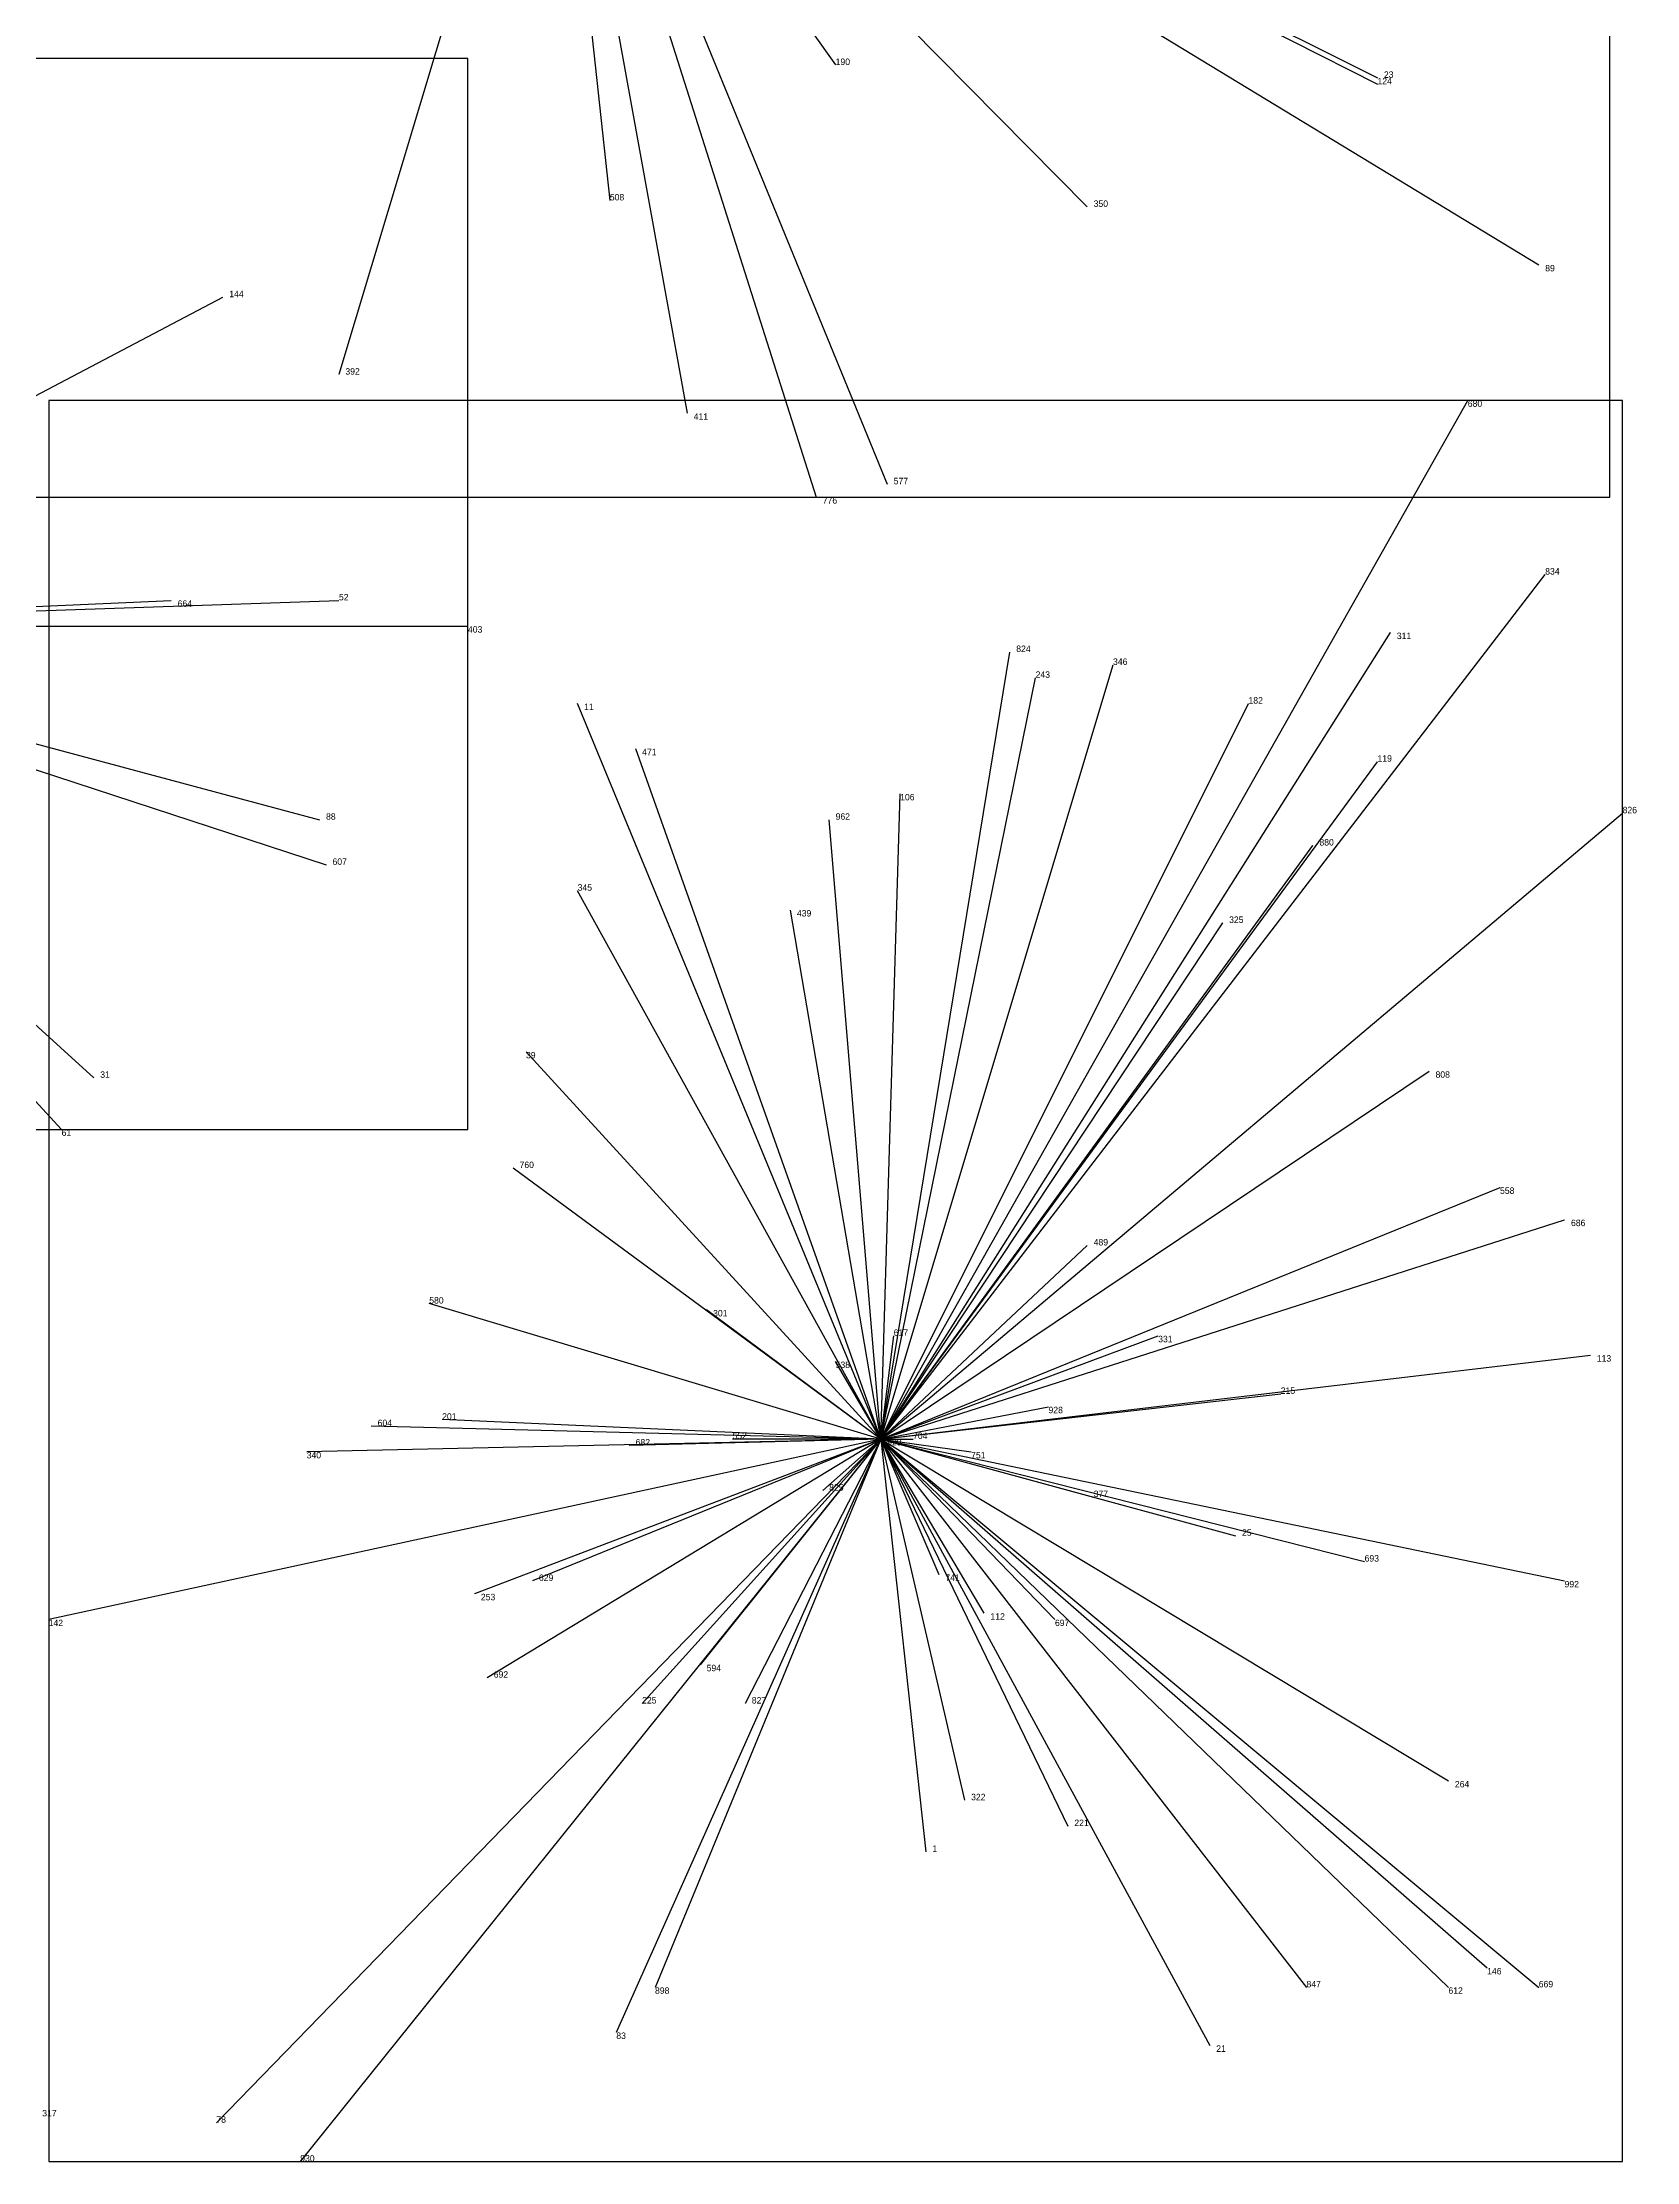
# Model space of a CAD drawing. Extents: x 0 to 1, y 0 to 1.
# Drawn here: x 0.755 to 1.0022, y 0.271 to 0.5995 of the extents above; entities that cross this region are included whole.
import ezdxf

# ---------------------------------------------------------------- set-up
doc = ezdxf.new("R2010")
doc.units = 0
for name, color, linetype in [('CLIENTS', 7, 'Continuous'), ('FACILITIES', 7, 'Continuous'), ('FACILITIES_LINES', 7, 'Continuous'), ('MIN_MAX_BOXES', 7, 'Continuous'), ('NORMALS', 7, 'Continuous'), ('SOURCE_POINTS', 7, 'Continuous'), ('TEXT', 7, 'Continuous')]:
    doc.layers.add(name, color=color, linetype=linetype)

# ---------------------------------------------------------------- blocks, each defined once
blk = doc.blocks.new('POINT_DISPLAY')
blk.add_line((0, 0), (0, 0))

msp = doc.modelspace()

# ---------------------------------------------------------------- linework, layer by layer
at = {"layer": 'FACILITIES_LINES'}
for p, q in [((0.834, 0.658), (0.801, 0.548)), ((0.834, 0.658), (0.962, 0.594)), ((0.834, 0.658), (0.987, 0.565)), ((0.834, 0.658), (0.962, 0.593)), ((0.834, 0.658), (0.878, 0.596)), ((0.834, 0.658), (0.917, 0.574)), ((0.834, 0.658), (0.843, 0.575)), ((0.834, 0.658), (0.886, 0.531)), ((0.834, 0.658), (0.855, 0.542)), ((0.834, 0.658), (0.875, 0.529)), ((0.686, 0.509), (0.783, 0.56)), ((0.885, 0.383), (0.976, 0.544)), ((0.885, 0.383), (0.988, 0.517)), ((0.686, 0.509), (0.801, 0.513)), ((0.686, 0.509), (0.775, 0.513)), ((0.686, 0.509), (0.763, 0.439)), ((0.686, 0.509), (0.758, 0.431)), ((0.686, 0.509), (0.798, 0.479)), ((0.686, 0.509), (0.799, 0.472)), ((0.686, 0.509), (0.821, 0.509)), ((0.885, 0.383), (0.964, 0.508)), ((0.885, 0.383), (0.905, 0.505)), ((0.885, 0.383), (0.921, 0.503)), ((0.885, 0.383), (0.909, 0.501)), ((0.885, 0.383), (0.838, 0.497)), ((0.885, 0.383), (0.942, 0.497)), ((0.885, 0.383), (0.847, 0.49)), ((0.885, 0.383), (0.962, 0.488)), ((0.885, 0.383), (0.888, 0.483)), ((0.885, 0.383), (1, 0.48)), ((0.885, 0.383), (0.877, 0.479)), ((0.885, 0.383), (0.952, 0.475)), ((0.885, 0.383), (0.838, 0.468)), ((0.885, 0.383), (0.871, 0.465)), ((0.885, 0.383), (0.938, 0.463)), ((0.885, 0.383), (0.83, 0.443)), ((0.885, 0.383), (0.97, 0.44)), ((0.885, 0.383), (0.828, 0.425)), ((0.885, 0.383), (0.981, 0.422)), ((0.885, 0.383), (0.991, 0.417)), ((0.885, 0.383), (0.917, 0.413)), ((0.885, 0.383), (0.815, 0.404)), ((0.885, 0.383), (0.858, 0.403)), ((0.885, 0.383), (0.928, 0.399)), ((0.885, 0.383), (0.887, 0.399)), ((0.885, 0.383), (0.878, 0.395)), ((0.885, 0.383), (0.995, 0.396)), ((0.885, 0.383), (0.947, 0.39)), ((0.885, 0.383), (0.911, 0.388)), ((0.885, 0.383), (0.806, 0.385)), ((0.885, 0.383), (0.817, 0.386)), ((0.885, 0.383), (0.756, 0.355)), ((0.885, 0.383), (0.782, 0.277)), ((0.885, 0.383), (0.795, 0.271)), ((0.885, 0.383), (0.796, 0.381)), ((0.885, 0.383), (0.822, 0.359)), ((0.885, 0.383), (0.824, 0.346)), ((0.885, 0.383), (0.831, 0.361)), ((0.885, 0.383), (0.844, 0.291)), ((0.885, 0.383), (0.846, 0.382)), ((0.885, 0.383), (0.848, 0.342)), ((0.885, 0.383), (0.85, 0.298)), ((0.885, 0.383), (0.857, 0.348)), ((0.885, 0.383), (0.862, 0.383)), ((0.885, 0.383), (0.864, 0.342)), ((0.885, 0.383), (0.876, 0.375)), ((0.885, 0.383), (0.936, 0.289)), ((0.885, 0.383), (0.979, 0.301)), ((0.885, 0.383), (0.973, 0.298)), ((0.885, 0.383), (0.987, 0.298)), ((0.885, 0.383), (0.973, 0.33)), ((0.885, 0.383), (0.892, 0.319)), ((0.885, 0.383), (0.94, 0.368)), ((0.885, 0.383), (0.901, 0.356)), ((0.885, 0.383), (0.914, 0.323)), ((0.885, 0.383), (0.898, 0.327)), ((0.885, 0.383), (0.918, 0.374)), ((0.885, 0.383), (0.96, 0.364)), ((0.885, 0.383), (0.912, 0.355)), ((0.885, 0.383), (0.894, 0.362)), ((0.885, 0.383), (0.899, 0.381)), ((0.885, 0.383), (0.951, 0.298)), ((0.885, 0.383), (0.89, 0.383)), ((0.885, 0.383), (0.991, 0.361))]:
    msp.add_line(p, q, dxfattribs=at)
at = {"layer": 'MIN_MAX_BOXES'}
for p, q in [((0.998, 0.529), (0.998, 0.76)), ((0.998, 0.529), (0.998, 0.76)), ((0.821, 0.597), (0.545, 0.597)), ((0.821, 0.597), (0.545, 0.597)), ((0.821, 0.431), (0.821, 0.597)), ((0.821, 0.431), (0.821, 0.597)), ((0.821, 0.597), (0.821, 0.597)), ((1, 0.544), (0.756, 0.544)), ((0.756, 0.544), (0.756, 0.271)), ((1, 0.544), (0.756, 0.544)), ((0.756, 0.544), (0.756, 0.271)), ((0.756, 0.544), (0.756, 0.544)), ((1, 0.271), (1, 0.544)), ((1, 0.271), (1, 0.544)), ((1, 0.544), (1, 0.544)), ((0.734, 0.529), (0.998, 0.529)), ((0.734, 0.529), (0.998, 0.529)), ((0.998, 0.529), (0.998, 0.529)), ((0.545, 0.431), (0.821, 0.431)), ((0.545, 0.431), (0.821, 0.431)), ((0.821, 0.431), (0.821, 0.431)), ((0.756, 0.271), (1, 0.271)), ((0.756, 0.271), (1, 0.271)), ((0.756, 0.271), (0.756, 0.271)), ((1, 0.271), (1, 0.271))]:
    msp.add_line(p, q, dxfattribs=at)
at = {"layer": 'NORMALS'}
for p, q in [((0.878, 0.596), (0.878, 0.596)), ((0.962, 0.594), (0.962, 0.594)), ((0.962, 0.593), (0.962, 0.593)), ((0.843, 0.575), (0.843, 0.575)), ((0.917, 0.574), (0.917, 0.574)), ((0.987, 0.565), (0.987, 0.565)), ((0.783, 0.56), (0.783, 0.56)), ((0.801, 0.548), (0.801, 0.548)), ((0.976, 0.544), (0.976, 0.544)), ((0.855, 0.542), (0.855, 0.542)), ((0.875, 0.529), (0.875, 0.529)), ((0.886, 0.531), (0.886, 0.531)), ((0.988, 0.517), (0.988, 0.517)), ((0.775, 0.513), (0.775, 0.513)), ((0.801, 0.513), (0.801, 0.513)), ((0.821, 0.509), (0.821, 0.509)), ((0.964, 0.508), (0.964, 0.508)), ((0.905, 0.505), (0.905, 0.505)), ((0.921, 0.503), (0.921, 0.503)), ((0.909, 0.501), (0.909, 0.501)), ((0.838, 0.497), (0.838, 0.497)), ((0.942, 0.497), (0.942, 0.497)), ((0.847, 0.49), (0.847, 0.49)), ((0.962, 0.488), (0.962, 0.488)), ((0.888, 0.483), (0.888, 0.483)), ((1, 0.48), (1, 0.48)), ((0.798, 0.479), (0.798, 0.479)), ((0.877, 0.479), (0.877, 0.479)), ((0.952, 0.475), (0.952, 0.475)), ((0.799, 0.472), (0.799, 0.472)), ((0.838, 0.468), (0.838, 0.468)), ((0.871, 0.465), (0.871, 0.465)), ((0.938, 0.463), (0.938, 0.463)), ((0.83, 0.443), (0.83, 0.443)), ((0.763, 0.439), (0.763, 0.439)), ((0.97, 0.44), (0.97, 0.44)), ((0.758, 0.431), (0.758, 0.431)), ((0.828, 0.425), (0.828, 0.425)), ((0.981, 0.422), (0.981, 0.422)), ((0.991, 0.417), (0.991, 0.417)), ((0.917, 0.413), (0.917, 0.413)), ((0.815, 0.404), (0.815, 0.404)), ((0.858, 0.403), (0.858, 0.403)), ((0.887, 0.399), (0.887, 0.399)), ((0.928, 0.399), (0.928, 0.399)), ((0.878, 0.395), (0.878, 0.395)), ((0.995, 0.396), (0.995, 0.396)), ((0.911, 0.388), (0.911, 0.388)), ((0.947, 0.39), (0.947, 0.39)), ((0.806, 0.385), (0.806, 0.385)), ((0.817, 0.386), (0.817, 0.386)), ((0.846, 0.382), (0.846, 0.382)), ((0.862, 0.383), (0.862, 0.383)), ((0.885, 0.383), (0.885, 0.383)), ((0.89, 0.383), (0.89, 0.383)), ((0.796, 0.381), (0.796, 0.381)), ((0.899, 0.381), (0.899, 0.381)), ((0.876, 0.375), (0.876, 0.375)), ((0.918, 0.374), (0.918, 0.374)), ((0.94, 0.368), (0.94, 0.368)), ((0.894, 0.362), (0.894, 0.362)), ((0.96, 0.364), (0.96, 0.364)), ((0.822, 0.359), (0.822, 0.359)), ((0.831, 0.361), (0.831, 0.361)), ((0.991, 0.361), (0.991, 0.361)), ((0.756, 0.355), (0.756, 0.355)), ((0.901, 0.356), (0.901, 0.356)), ((0.912, 0.355), (0.912, 0.355)), ((0.824, 0.346), (0.824, 0.346)), ((0.857, 0.348), (0.857, 0.348)), ((0.848, 0.342), (0.848, 0.342)), ((0.864, 0.342), (0.864, 0.342)), ((0.973, 0.33), (0.973, 0.33)), ((0.898, 0.327), (0.898, 0.327)), ((0.914, 0.323), (0.914, 0.323)), ((0.892, 0.319), (0.892, 0.319)), ((0.979, 0.301), (0.979, 0.301)), ((0.85, 0.298), (0.85, 0.298)), ((0.951, 0.298), (0.951, 0.298)), ((0.973, 0.298), (0.973, 0.298)), ((0.987, 0.298), (0.987, 0.298)), ((0.844, 0.291), (0.844, 0.291)), ((0.936, 0.289), (0.936, 0.289)), ((0.782, 0.277), (0.782, 0.277)), ((0.795, 0.271), (0.795, 0.271))]:
    msp.add_line(p, q, dxfattribs=at)

# ---------------------------------------------------------------- block references
at = {"layer": 'CLIENTS'}
for p in [(0.878, 0.596), (0.962, 0.594), (0.962, 0.593), (0.843, 0.575), (0.917, 0.574), (0.987, 0.565), (0.783, 0.56), (0.801, 0.548), (0.976, 0.544), (0.855, 0.542), (0.875, 0.529), (0.886, 0.531), (0.988, 0.517), (0.775, 0.513), (0.801, 0.513), (0.821, 0.509), (0.964, 0.508), (0.905, 0.505), (0.921, 0.503), (0.909, 0.501), (0.838, 0.497), (0.942, 0.497), (0.847, 0.49), (0.962, 0.488), (0.888, 0.483), (1, 0.48), (0.798, 0.479), (0.877, 0.479), (0.952, 0.475), (0.799, 0.472), (0.838, 0.468), (0.871, 0.465), (0.938, 0.463), (0.83, 0.443), (0.763, 0.439), (0.97, 0.44), (0.758, 0.431), (0.828, 0.425), (0.981, 0.422), (0.991, 0.417), (0.917, 0.413), (0.815, 0.404), (0.858, 0.403), (0.887, 0.399), (0.928, 0.399), (0.878, 0.395), (0.995, 0.396), (0.911, 0.388), (0.947, 0.39), (0.806, 0.385), (0.817, 0.386), (0.846, 0.382), (0.862, 0.383), (0.89, 0.383), (0.796, 0.381), (0.899, 0.381), (0.876, 0.375), (0.918, 0.374), (0.94, 0.368), (0.894, 0.362), (0.96, 0.364), (0.822, 0.359), (0.831, 0.361), (0.991, 0.361), (0.756, 0.355), (0.901, 0.356), (0.912, 0.355), (0.824, 0.346), (0.857, 0.348), (0.848, 0.342), (0.864, 0.342), (0.973, 0.33), (0.898, 0.327), (0.914, 0.323), (0.892, 0.319), (0.979, 0.301), (0.85, 0.298), (0.951, 0.298), (0.973, 0.298), (0.987, 0.298), (0.844, 0.291), (0.936, 0.289), (0.782, 0.277), (0.795, 0.271)]:
    msp.add_blockref('POINT_DISPLAY', p, dxfattribs=at)
at = {"layer": 'FACILITIES'}
msp.add_blockref('POINT_DISPLAY', (0.885, 0.383), dxfattribs=at)
at = {"layer": 'SOURCE_POINTS'}
for p in [(0.878, 0.596), (0.962, 0.594), (0.962, 0.593), (0.843, 0.575), (0.917, 0.574), (0.987, 0.565), (0.783, 0.56), (0.801, 0.548), (0.976, 0.544), (0.855, 0.542), (0.875, 0.529), (0.886, 0.531), (0.988, 0.517), (0.775, 0.513), (0.801, 0.513), (0.821, 0.509), (0.964, 0.508), (0.905, 0.505), (0.921, 0.503), (0.909, 0.501), (0.838, 0.497), (0.942, 0.497), (0.847, 0.49), (0.962, 0.488), (0.888, 0.483), (1, 0.48), (0.798, 0.479), (0.877, 0.479), (0.952, 0.475), (0.799, 0.472), (0.838, 0.468), (0.871, 0.465), (0.938, 0.463), (0.83, 0.443), (0.763, 0.439), (0.97, 0.44), (0.758, 0.431), (0.828, 0.425), (0.981, 0.422), (0.991, 0.417), (0.917, 0.413), (0.815, 0.404), (0.858, 0.403), (0.887, 0.399), (0.928, 0.399), (0.878, 0.395), (0.995, 0.396), (0.911, 0.388), (0.947, 0.39), (0.806, 0.385), (0.817, 0.386), (0.846, 0.382), (0.862, 0.383), (0.885, 0.383), (0.89, 0.383), (0.796, 0.381), (0.899, 0.381), (0.876, 0.375), (0.918, 0.374), (0.94, 0.368), (0.894, 0.362), (0.96, 0.364), (0.822, 0.359), (0.831, 0.361), (0.991, 0.361), (0.756, 0.355), (0.901, 0.356), (0.912, 0.355), (0.824, 0.346), (0.857, 0.348), (0.848, 0.342), (0.864, 0.342), (0.973, 0.33), (0.898, 0.327), (0.914, 0.323), (0.892, 0.319), (0.979, 0.301), (0.85, 0.298), (0.951, 0.298), (0.973, 0.298), (0.987, 0.298), (0.844, 0.291), (0.936, 0.289), (0.782, 0.277), (0.795, 0.271)]:
    msp.add_blockref('POINT_DISPLAY', p, dxfattribs=at)

# ---------------------------------------------------------------- texts
at = {"layer": 'TEXT'}
for s, p in [('190', (0.878, 0.596)), ('23', (0.963, 0.594)), ('124', (0.962, 0.593)), ('508', (0.843, 0.575)), ('350', (0.918, 0.574)), ('89', (0.988, 0.564)), ('144', (0.784, 0.56)), ('392', (0.802, 0.548)), ('680', (0.976, 0.543)), ('411', (0.856, 0.541)), ('776', (0.876, 0.528)), ('577', (0.887, 0.531)), ('834', (0.988, 0.517)), ('664', (0.776, 0.512)), ('52', (0.801, 0.513)), ('403', (0.821, 0.508)), ('824', (0.906, 0.505)), ('311', (0.965, 0.507)), ('346', (0.921, 0.503)), ('243', (0.909, 0.501)), ('11', (0.839, 0.496)), ('182', (0.942, 0.497)), ('471', (0.848, 0.489)), ('119', (0.962, 0.488)), ('106', (0.888, 0.482)), ('88', (0.799, 0.479)), ('962', (0.878, 0.479)), ('826', (1, 0.48)), ('880', (0.953, 0.475)), ('607', (0.8, 0.472)), ('345', (0.838, 0.468)), ('439', (0.872, 0.464)), ('325', (0.939, 0.463)), ('39', (0.83, 0.442)), ('31', (0.764, 0.439)), ('808', (0.971, 0.439)), ('61', (0.758, 0.43)), ('760', (0.829, 0.425)), ('558', (0.981, 0.421)), ('489', (0.918, 0.413)), ('686', (0.992, 0.416)), ('580', (0.815, 0.404)), ('301', (0.859, 0.402)), ('617', (0.887, 0.399)), ('331', (0.928, 0.398)), ('538', (0.878, 0.394)), ('113', (0.996, 0.395)), ('215', (0.947, 0.39)), ('928', (0.911, 0.387)), ('604', (0.807, 0.385)), ('201', (0.817, 0.386)), ('682', (0.847, 0.382)), ('552', (0.862, 0.383)), ('929', (0.886, 0.382)), ('704', (0.89, 0.383)), ('340', (0.796, 0.38)), ('751', (0.899, 0.38)), ('825', (0.877, 0.375)), ('377', (0.918, 0.374)), ('25', (0.941, 0.368)), ('693', (0.96, 0.364)), ('629', (0.832, 0.361)), ('741', (0.895, 0.361)), ('253', (0.823, 0.358)), ('992', (0.991, 0.36)), ('142', (0.756, 0.354)), ('112', (0.902, 0.355)), ('697', (0.912, 0.354)), ('692', (0.825, 0.346)), ('594', (0.858, 0.347)), ('225', (0.848, 0.342)), ('827', (0.865, 0.342)), ('264', (0.974, 0.329)), ('322', (0.899, 0.327)), ('221', (0.915, 0.323)), ('1', (0.893, 0.319)), ('847', (0.951, 0.298)), ('146', (0.979, 0.3)), ('669', (0.987, 0.298)), ('898', (0.85, 0.297)), ('612', (0.973, 0.297)), ('83', (0.844, 0.29)), ('21', (0.937, 0.288)), ('317', (0.755, 0.278)), ('78', (0.782, 0.277)), ('930', (0.795, 0.271))]:
    msp.add_text(s, height=0.001, dxfattribs=at).set_placement(p)

doc.saveas('drawing.dxf')
